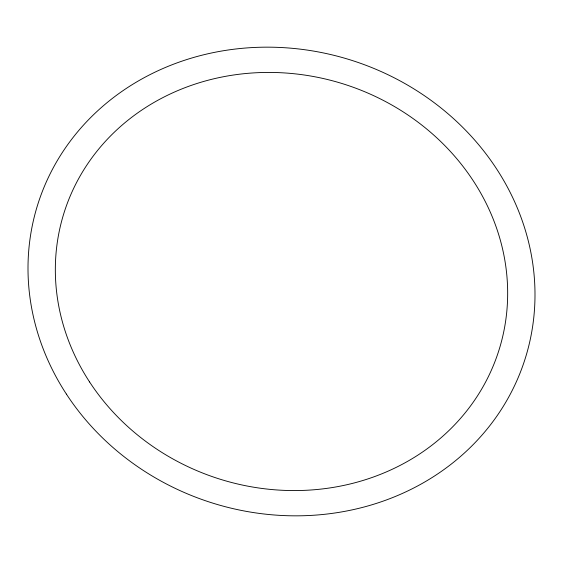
<?xml version="1.0" encoding="UTF-8"?>
<svg xmlns="http://www.w3.org/2000/svg" width="563" height="563" viewBox="0 0 563 563"><rect width="100%" height="100%" fill="white"/><g stroke="black" fill="none" stroke-linecap="round" stroke-linejoin="round"><path stroke-width="0.84" d="M66.406 394.114A255.609 232.033 17.8 0 0 505.222 403.164A255.609 232.033 17.8 0 0 272.872 47.222A255.609 232.033 17.8 0 0 66.406 394.114M89.601 381.974A228.043 207.015 17.8 0 0 481.098 390.046A228.043 207.015 17.8 0 0 273.801 72.479A228.043 207.015 17.8 0 0 89.601 381.974"/></g></svg>
